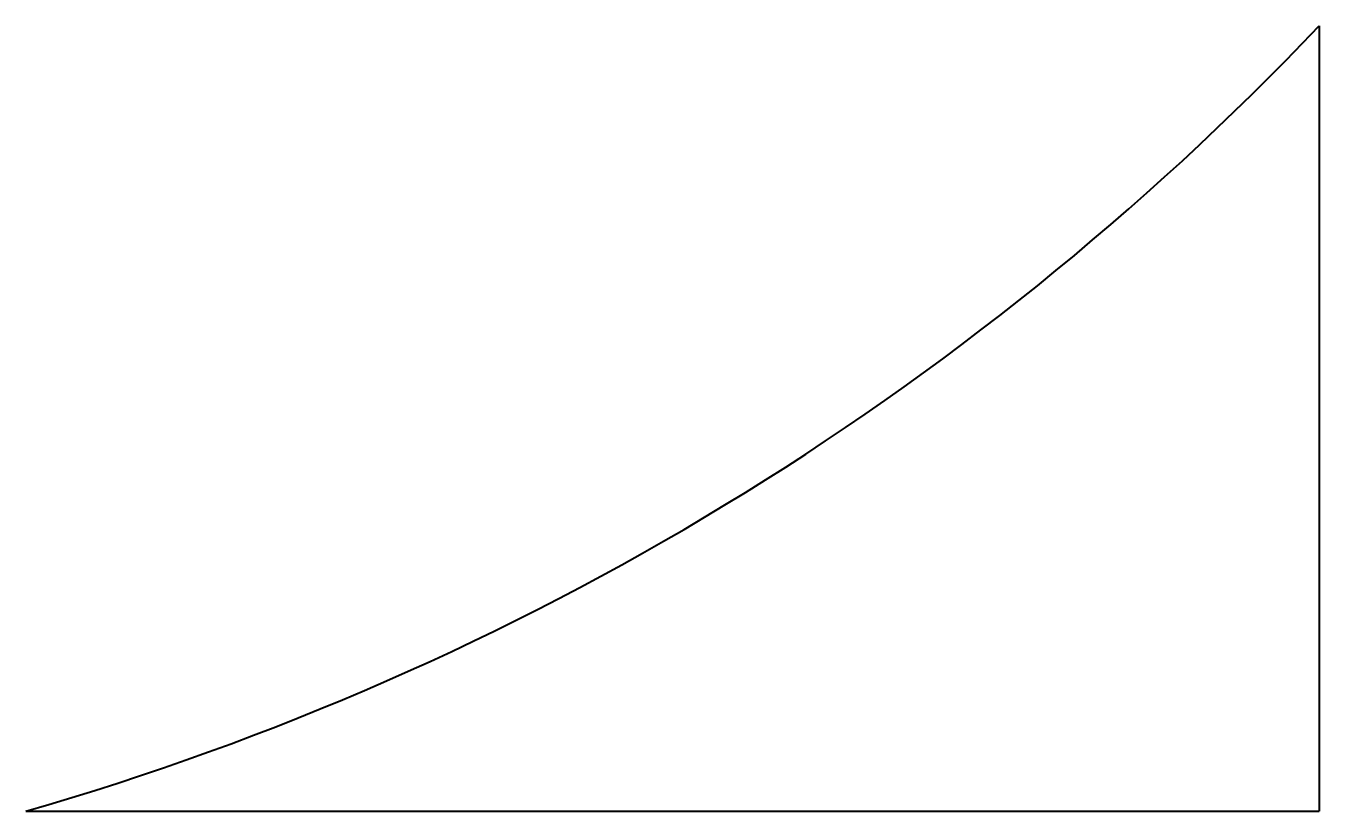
# Model space of a CAD drawing. Header units: inches. Extents: x -12 to -2.28, y -7.8 to -1.9.
import ezdxf

# ---------------------------------------------------------------- set-up
doc = ezdxf.new("R2010")
doc.units = ezdxf.units.IN
doc.header["$MEASUREMENT"] = 0
doc.layers.add('Visible', color=7, linetype='Continuous', lineweight=40)

msp = doc.modelspace()

# ---------------------------------------------------------------- linework, layer by layer
at = {"layer": 'Visible'}
for p in [(-2.2756, -1.8976), (-12, -7.8031)]:
    msp.add_line(p, (-2.2756, -7.8031), dxfattribs=at)
msp.add_arc((-17.9827, 13.0075), 21.6535, 286.03895, 316.50061, dxfattribs=at)

doc.saveas('drawing.dxf')
